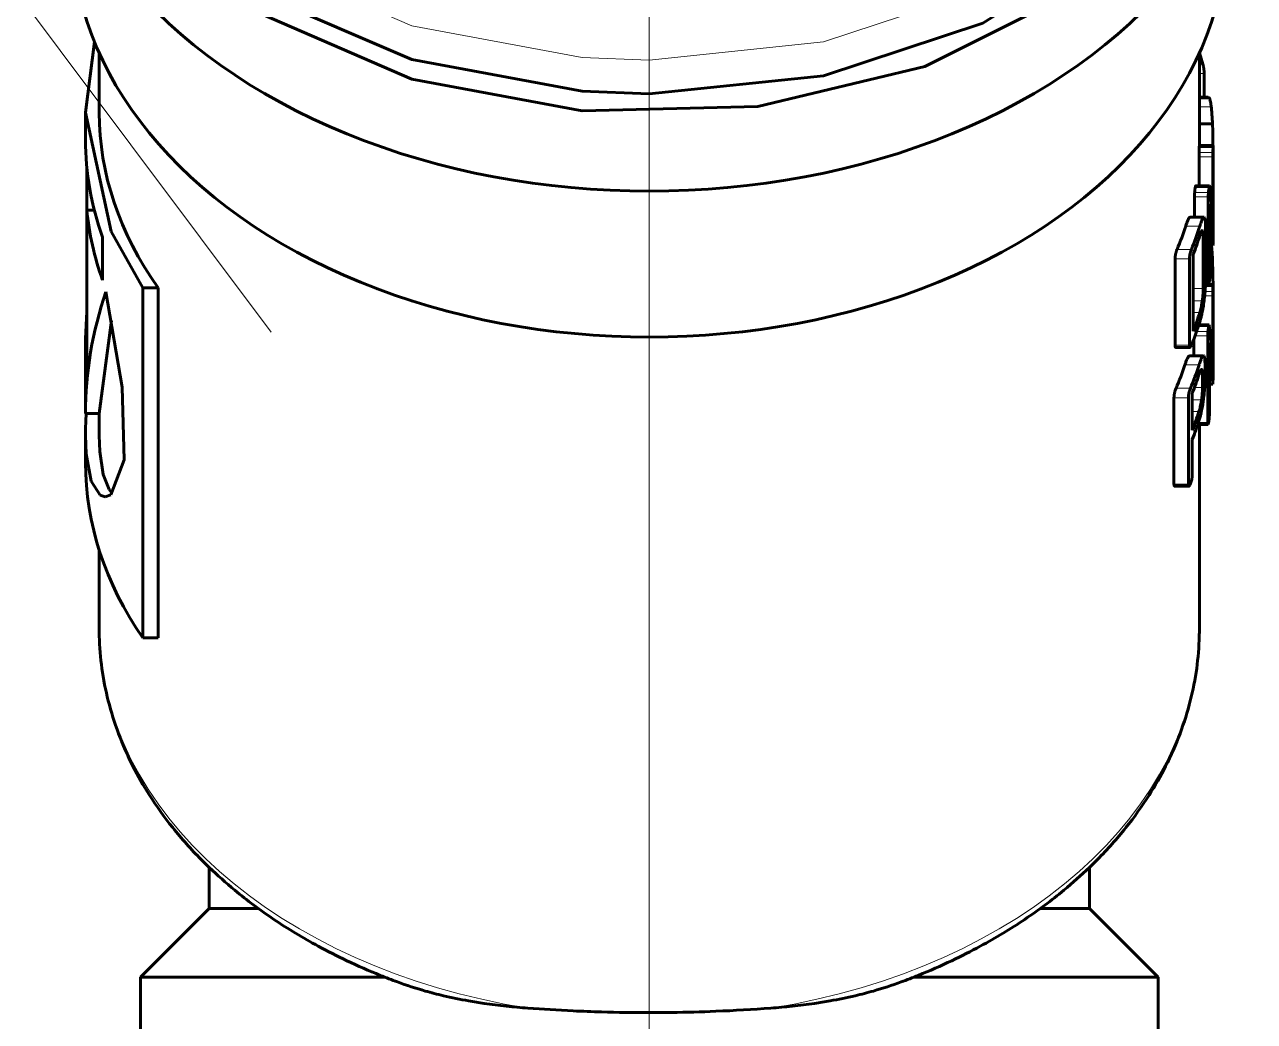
# Model space of a CAD drawing. Header units: millimetres. Extents: x -718 to 68664, y -49984 to -979.
# Drawn here: x 14342.5 to 14789.6, y -24025.4 to -23663 of the extents above; entities that cross this region are included whole.
import ezdxf

# ---------------------------------------------------------------- set-up
doc = ezdxf.new("R2010")
doc.units = ezdxf.units.MM
doc.linetypes.add('K5LT_BASIC', pattern=[0])
doc.linetypes.add('K5LT_THIN', pattern=[0])
doc.layers.add('Text', color=7, linetype='Continuous', lineweight=15)
doc.layers.add('ХВС (В1)_20', color=5, linetype='Continuous', lineweight=25)
doc.layers.add('Системный слой (1)', color=7, linetype='Continuous', true_color=0xc26c6c6c)

# ---------------------------------------------------------------- blocks, each defined once
blk = doc.blocks.new('U657')
at = {"layer": 'Системный слой (1)', "color": 150, "linetype": 'K5LT_BASIC', "lineweight": 60, "true_color": 0x0080ff}
for p, q in [((780.031, 160.318), (775.555, 159.388)), ((775.555, 159.388), (771.457, 156.675)), ((771.457, 156.675), (768.084, 152.409)), ((768.084, 152.409), (765.722, 146.95)), ((765.722, 146.95), (764.571, 140.762)), ((764.571, 140.762), (764.475, 138.318)), ((764.475, 138.318), (765.133, 131.987)), ((765.133, 131.987), (767.052, 126.192)), ((767.052, 126.192), (770.068, 121.423)), ((770.068, 121.423), (773.928, 118.083)), ((773.928, 118.083), (778.304, 116.455)), ((778.304, 116.455), (780.031, 116.318))]:
    blk.add_line(p, q, dxfattribs=at)
blk = doc.blocks.new('U662')
at = {"layer": 'Системный слой (1)', "color": 7, "linetype": 'K5LT_THIN', "lineweight": 18}
for p, q in [((781.263, 160.318), (776.786, 159.388)), ((776.786, 159.388), (772.688, 156.675)), ((772.688, 156.675), (769.316, 152.409)), ((769.316, 152.409), (766.954, 146.95)), ((766.954, 146.95), (765.803, 140.762)), ((765.803, 140.762), (765.706, 138.318)), ((765.706, 138.318), (766.364, 131.987)), ((766.364, 131.987), (768.283, 126.192)), ((768.283, 126.192), (771.299, 121.423)), ((771.299, 121.423), (775.159, 118.083)), ((775.159, 118.083), (779.535, 116.455)), ((779.535, 116.455), (781.263, 116.318))]:
    blk.add_line(p, q, dxfattribs=at)
blk = doc.blocks.new('U720')
at = {"layer": 'Системный слой (1)', "color": 150, "linetype": 'K5LT_BASIC', "lineweight": 60, "true_color": 0x0080ff}
for p, q in [((745.03, 158.318), (747.882, 158.318)), ((763.796, 158.318), (765.958, 158.318))]:
    blk.add_line(p, q, dxfattribs=at)
blk = doc.blocks.new('U721')
at = {"layer": 'Системный слой (1)', "color": 150, "linetype": 'K5LT_BASIC', "lineweight": 60, "true_color": 0x0080ff}
for p, q in [((745.03, 118.318), (752.456, 118.318)), ((762.596, 118.318), (765.958, 118.318))]:
    blk.add_line(p, q, dxfattribs=at)
blk = doc.blocks.new('U725')
at = {"layer": 'Системный слой (1)', "color": 150, "linetype": 'K5LT_BASIC', "lineweight": 60, "true_color": 0x0080ff}
for p, q in [((734.858, 154.318), (734.858, 152.532)), ((734.858, 124.104), (734.858, 122.318))]:
    blk.add_line(p, q, dxfattribs=at)
blk = doc.blocks.new('U726')
at = {"layer": 'Системный слой (1)', "color": 150, "linetype": 'K5LT_BASIC', "lineweight": 60, "true_color": 0x0080ff}
for p, q in [((779.324, 160.318), (774.848, 159.388)), ((779.678, 160.313), (779.324, 160.318)), ((774.848, 159.388), (770.75, 156.675)), ((770.75, 156.675), (767.377, 152.409)), ((767.377, 152.409), (765.015, 146.95)), ((765.015, 146.95), (763.864, 140.762)), ((763.864, 140.762), (764.021, 134.367)), ((764.021, 134.367), (765.472, 128.306)), ((765.472, 128.306), (768.096, 123.092)), ((768.096, 123.092), (771.669, 119.167)), ((771.669, 119.167), (775.89, 116.861)), ((775.89, 116.861), (779.324, 116.318)), ((779.324, 116.318), (779.678, 116.324))]:
    blk.add_line(p, q, dxfattribs=at)
blk = doc.blocks.new('U727')
at = {"layer": 'Системный слой (1)', "color": 150, "linetype": 'K5LT_BASIC', "lineweight": 60, "true_color": 0x0080ff}
for p, q in [((762.85, 117.829), (762.596, 117.826)), ((763.118, 117.835), (762.85, 117.829)), ((763.39, 117.844), (763.118, 117.835))]:
    blk.add_line(p, q, dxfattribs=at)
blk = doc.blocks.new('U728')
at = {"layer": 'Системный слой (1)', "color": 150, "linetype": 'K5LT_BASIC', "lineweight": 60, "true_color": 0x0080ff}
for p, q in [((759.675, 118.092), (759.85, 118.097)), ((759.85, 118.097), (759.958, 118.116)), ((759.958, 118.116), (759.992, 118.147)), ((759.992, 118.147), (759.992, 118.148))]:
    blk.add_line(p, q, dxfattribs=at)
blk = doc.blocks.new('U729')
at = {"layer": 'Системный слой (1)', "color": 150, "linetype": 'K5LT_BASIC', "lineweight": 60, "true_color": 0x0080ff}
for p, q in [((756.016, 117.955), (756.047, 117.958)), ((756.047, 117.958), (756.073, 117.961)), ((756.073, 117.961), (756.085, 117.965)), ((756.083, 117.967), (756.08, 117.968)), ((756.084, 117.966), (756.083, 117.967)), ((756.085, 117.965), (756.084, 117.966))]:
    blk.add_line(p, q, dxfattribs=at)
blk = doc.blocks.new('U730')
at = {"layer": 'Системный слой (1)', "color": 150, "linetype": 'K5LT_BASIC', "lineweight": 60, "true_color": 0x0080ff}
for p, q in [((757.473, 117.821), (757.51, 117.821)), ((757.51, 117.821), (757.535, 117.821)), ((757.535, 117.821), (757.544, 117.821)), ((757.544, 117.821), (757.542, 117.822))]:
    blk.add_line(p, q, dxfattribs=at)
blk = doc.blocks.new('U731')
at = {"layer": 'Системный слой (1)', "color": 150, "linetype": 'K5LT_BASIC', "lineweight": 60, "true_color": 0x0080ff}
for p, q in [((759.333, 118.178), (759.431, 118.181)), ((759.431, 118.181), (759.491, 118.193)), ((759.491, 118.193), (759.509, 118.213)), ((759.509, 118.213), (759.509, 118.213))]:
    blk.add_line(p, q, dxfattribs=at)
blk = doc.blocks.new('U732')
at = {"layer": 'Системный слой (1)', "color": 150, "linetype": 'K5LT_BASIC', "lineweight": 60, "true_color": 0x0080ff}
for p, q in [((750.224, 118.71), (750.215, 118.699)), ((750.251, 118.717), (750.224, 118.71)), ((750.292, 118.719), (750.251, 118.717))]:
    blk.add_line(p, q, dxfattribs=at)
blk.add_arc((750.228, 118.699), 0.0139, 181.4274, 206.1923, dxfattribs=at)
blk = doc.blocks.new('U733')
at = {"layer": 'Системный слой (1)', "color": 150, "linetype": 'K5LT_BASIC', "lineweight": 60, "true_color": 0x0080ff}
for p, q in [((755.267, 118.672), (755.255, 118.661)), ((755.255, 118.661), (755.267, 118.645)), ((755.298, 118.677), (755.267, 118.672)), ((755.267, 118.645), (755.299, 118.626)), ((755.341, 118.679), (755.298, 118.677)), ((755.299, 118.626), (755.341, 118.608))]:
    blk.add_line(p, q, dxfattribs=at)
blk = doc.blocks.new('U734')
at = {"layer": 'Системный слой (1)', "color": 150, "linetype": 'K5LT_BASIC', "lineweight": 60, "true_color": 0x0080ff}
for p, q in [((757.518, 117.993), (757.509, 117.989)), ((757.509, 117.989), (757.509, 117.988)), ((757.509, 117.988), (757.509, 117.987)), ((757.509, 117.987), (757.51, 117.986)), ((757.545, 117.996), (757.518, 117.993)), ((757.586, 117.997), (757.545, 117.996))]:
    blk.add_line(p, q, dxfattribs=at)
blk = doc.blocks.new('U735')
at = {"layer": 'Системный слой (1)', "color": 150, "linetype": 'K5LT_BASIC', "lineweight": 60, "true_color": 0x0080ff}
for p, q in [((754.871, 118.127), (754.914, 118.137)), ((754.914, 118.137), (754.94, 118.151)), ((754.94, 118.151), (754.949, 118.167)), ((754.949, 118.167), (754.948, 118.171))]:
    blk.add_line(p, q, dxfattribs=at)
blk = doc.blocks.new('U736')
at = {"layer": 'Системный слой (1)', "color": 150, "linetype": 'K5LT_BASIC', "lineweight": 60, "true_color": 0x0080ff}
for p, q in [((757.798, 117.825), (757.544, 117.823)), ((758.066, 117.83), (757.798, 117.825)), ((758.337, 117.838), (758.066, 117.83))]:
    blk.add_line(p, q, dxfattribs=at)
blk = doc.blocks.new('U737')
at = {"layer": 'Системный слой (1)', "color": 150, "linetype": 'K5LT_BASIC', "lineweight": 60, "true_color": 0x0080ff}
for p, q in [((762.525, 117.819), (762.562, 117.819)), ((762.562, 117.819), (762.587, 117.819)), ((762.587, 117.819), (762.596, 117.82)), ((762.596, 117.82), (762.595, 117.82))]:
    blk.add_line(p, q, dxfattribs=at)
blk = doc.blocks.new('U738')
at = {"layer": 'Системный слой (1)', "color": 150, "linetype": 'K5LT_BASIC', "lineweight": 60, "true_color": 0x0080ff}
for p, q in [((764.351, 117.996), (764.339, 117.989)), ((764.358, 118.003), (764.351, 117.996)), ((764.361, 118.01), (764.358, 118.003))]:
    blk.add_line(p, q, dxfattribs=at)
blk = doc.blocks.new('U739')
at = {"layer": 'Системный слой (1)', "color": 150, "linetype": 'K5LT_BASIC', "lineweight": 60, "true_color": 0x0080ff}
for p, q in [((752.466, 118.011), (752.456, 118.006)), ((752.456, 118.006), (752.457, 118.005)), ((752.457, 118.005), (752.457, 118.004)), ((752.457, 118.004), (752.458, 118.003)), ((752.493, 118.014), (752.466, 118.011)), ((752.534, 118.015), (752.493, 118.014))]:
    blk.add_line(p, q, dxfattribs=at)
blk = doc.blocks.new('U740')
at = {"layer": 'Системный слой (1)', "color": 150, "linetype": 'K5LT_BASIC', "lineweight": 60, "true_color": 0x0080ff}
for p, q in [((761.068, 117.94), (761.1, 117.943)), ((761.1, 117.943), (761.125, 117.945)), ((761.125, 117.945), (761.137, 117.95)), ((761.135, 117.951), (761.132, 117.953)), ((761.137, 117.95), (761.135, 117.951)), ((761.137, 117.95), (761.137, 117.95))]:
    blk.add_line(p, q, dxfattribs=at)
blk = doc.blocks.new('U741')
at = {"layer": 'Системный слой (1)', "color": 150, "linetype": 'K5LT_BASIC', "lineweight": 60, "true_color": 0x0080ff}
for p, q in [((751.064, 158.818), (752.055, 158.818)), ((752.851, 158.818), (755.568, 158.818)), ((762.806, 158.818), (763.796, 158.818))]:
    blk.add_line(p, q, dxfattribs=at)
blk = doc.blocks.new('U742')
at = {"layer": 'Системный слой (1)', "color": 150, "linetype": 'K5LT_BASIC', "lineweight": 60, "true_color": 0x0080ff}
for p, q in [((751.472, 158.299), (750.643, 158.177)), ((752.055, 158.318), (751.472, 158.299)), ((750.095, 157.959), (749.949, 157.843)), ((750.643, 158.177), (750.095, 157.959))]:
    blk.add_line(p, q, dxfattribs=at)
blk = doc.blocks.new('U743')
at = {"layer": 'Системный слой (1)', "color": 150, "linetype": 'K5LT_BASIC', "lineweight": 60, "true_color": 0x0080ff}
for p, q in [((755.568, 158.818), (754.576, 158.77)), ((756.56, 158.77), (755.568, 158.818))]:
    blk.add_line(p, q, dxfattribs=at)
blk = doc.blocks.new('U744')
at = {"layer": 'Системный слой (1)', "color": 150, "linetype": 'K5LT_BASIC', "lineweight": 60, "true_color": 0x0080ff}
for p, q in [((763.796, 158.818), (759.479, 157.888)), ((766.365, 158.494), (763.796, 158.818)), ((759.479, 157.888), (757.43, 156.736))]:
    blk.add_line(p, q, dxfattribs=at)
blk = doc.blocks.new('U745')
at = {"layer": 'Системный слой (1)', "color": 150, "linetype": 'K5LT_BASIC', "lineweight": 60, "true_color": 0x0080ff}
for p, q in [((751.396, 158.794), (750.402, 158.609)), ((752.055, 158.818), (751.396, 158.794)), ((752.31, 158.815), (752.055, 158.818)), ((752.575, 158.806), (752.31, 158.815)), ((752.851, 158.791), (752.575, 158.806)), ((749.892, 158.288), (749.828, 158.101)), ((750.402, 158.609), (749.892, 158.288)), ((749.828, 158.101), (749.903, 157.897)), ((749.903, 157.897), (751.175, 157.406)), ((753.814, 157.48), (757.284, 158.073)), ((751.175, 157.406), (753.814, 157.48))]:
    blk.add_line(p, q, dxfattribs=at)

msp = doc.modelspace()

# ---------------------------------------------------------------- linework, layer by layer
at = {"layer": 'Text'}
msp.add_line((14569.59, -22177.69), (14569.59, -25764.92), dxfattribs=at)
msp.add_lwpolyline([(14432.08, -23774.83), (13945.96, -23126.01)], dxfattribs=at)
at = {"layer": 'ХВС (В1)_20', "lineweight": 60}
for p, q in [((14770.86, -23677.36), (14769.65, -23673.25)), ((14771.31, -23689.35), (14771.31, -23680.77)), ((14769.59, -23689.35), (14772.67, -23689.35)), ((14769.59, -23689.57), (14772.98, -23689.57)), ((14769.59, -23699.06), (14774.33, -23699.06)), ((14769.48, -23721.59), (14769.48, -23711.13)), ((14769.57, -23707), (14769.57, -23707.01)), ((14769.57, -23707), (14774.57, -23707)), ((14774.48, -23736.57), (14774.48, -23711.13)), ((14774.58, -23739.14), (14774.58, -23707.71)), ((14365.07, -23730.42), (14365.07, -23714.82)), ((14768.24, -23721.59), (14773.27, -23721.59)), ((14767.75, -23733.04), (14767.75, -23725.67)), ((14772.8, -23757.1), (14772.8, -23725.67)), ((14773.38, -23753.67), (14773.38, -23728.23)), ((14365.07, -23787.2), (14365.07, -23730.42)), ((14367.79, -23730.42), (14365.07, -23730.42)), ((14766.22, -23733.04), (14766.2, -23733.04)), ((14766.22, -23733.04), (14771.3, -23733.04)), ((14770.64, -23737.87), (14770.64, -23737.87)), ((14771.85, -23755.54), (14771.85, -23736.2)), ((14370.78, -23755.86), (14370.78, -23740.27)), ((14770.99, -23758.97), (14770.99, -23739.63)), ((14767.37, -23774.43), (14767.37, -23746.41)), ((14773.38, -23743.16), (14774.49, -23743.16)), ((14773.38, -23743.25), (14774.52, -23743.25)), ((14773.98, -23743.25), (14774, -23743.45)), ((14760.76, -23779.55), (14760.76, -23748.12)), ((14765.98, -23779.55), (14765.98, -23748.12)), ((14773.38, -23749.58), (14774.39, -23749.58)), ((14385.41, -23885.97), (14385.41, -23758.66)), ((14390.99, -23758.66), (14385.41, -23758.66)), ((14390.99, -23885.97), (14390.99, -23758.66)), ((14771.79, -23757.87), (14772.88, -23757.87)), ((14773.01, -23757.52), (14774.55, -23757.52)), ((14774.56, -23789.66), (14774.56, -23758.23)), ((14774.44, -23787.09), (14774.44, -23761.65)), ((14369.59, -23804.44), (14374.02, -23770.53)), ((14769.4, -23772.11), (14773.12, -23772.11)), ((14769.43, -23772.11), (14769.43, -23772)), ((14767.57, -23783.47), (14767.57, -23777.31)), ((14772.62, -23807.62), (14772.62, -23776.19)), ((14760.94, -23780.41), (14766.16, -23780.41)), ((14773.23, -23804.2), (14773.23, -23778.76)), ((14766.01, -23783.47), (14765.97, -23783.47)), ((14765.97, -23783.47), (14771.06, -23783.47)), ((14766.01, -23783.47), (14771.1, -23783.47)), ((14771.63, -23791.57), (14771.63, -23785.94)), ((14770.37, -23788.39), (14770.37, -23788.39)), ((14770.74, -23795), (14770.74, -23790.13)), ((14773.23, -23793.68), (14774.45, -23793.68)), ((14773.23, -23793.78), (14774.48, -23793.78)), ((14760.35, -23830.04), (14760.35, -23798.65)), ((14765.58, -23830.04), (14765.58, -23798.65)), ((14767, -23810.42), (14767, -23796.93)), ((14369.59, -23804.44), (14364.59, -23804.44)), ((14369.59, -23812.41), (14369.59, -23804.44)), ((14768.99, -23808.39), (14772.71, -23808.39)), ((14767, -23826.62), (14767, -23813.83)), ((14760.55, -23830.81), (14765.78, -23830.81)), ((14390.99, -23885.97), (14385.41, -23885.97)), ((14409.59, -23984.38), (14409.59, -23969.46)), ((14729.59, -23984.38), (14729.59, -23969.46)), ((14409.59, -23984.38), (14384.59, -24009.38)), ((14729.59, -23984.38), (14754.59, -24009.38)), ((14384.59, -24009.38), (14384.59, -24049.38)), ((14384.59, -24009.38), (14473.58, -24009.38)), ((14665.59, -24009.38), (14754.59, -24009.38)), ((14754.59, -24009.38), (14754.59, -24049.38))]:
    msp.add_line(p, q, dxfattribs=at)
at = {"layer": 'ХВС (В1)_20', "lineweight": 18}
for p, q in [((14769.59, -23677.36), (14770.86, -23677.36)), ((14769.59, -23680.77), (14771.31, -23680.77)), ((14769.59, -23692.92), (14773.89, -23692.92)), ((14769.48, -23711.13), (14774.48, -23711.13)), ((14769.5, -23709.5), (14774.5, -23709.5)), ((14769.54, -23707.72), (14774.55, -23707.72)), ((14769.57, -23707.01), (14774.57, -23707.01)), ((14767.85, -23724.04), (14772.89, -23724.04)), ((14768.07, -23722.26), (14773.1, -23722.26)), ((14768.21, -23721.63), (14773.24, -23721.63)), ((14767.75, -23725.67), (14772.8, -23725.67)), ((14766.2, -23733.04), (14771.29, -23733.04)), ((14764.6, -23736.25), (14769.73, -23736.25)), ((14769.73, -23739.63), (14770.99, -23739.63)), ((14761.49, -23744.71), (14766.69, -23744.71)), ((14773.38, -23743.45), (14774, -23743.45)), ((14760.76, -23748.12), (14765.98, -23748.12)), ((14767.37, -23758.97), (14770.99, -23758.97)), ((14771.64, -23760.02), (14774.46, -23760.02)), ((14771.77, -23758.25), (14774.52, -23758.25)), ((14771.82, -23757.1), (14772.8, -23757.1)), ((14773.01, -23757.53), (14774.55, -23757.53)), ((14767.37, -23763.39), (14770.63, -23763.39)), ((14771.49, -23761.65), (14774.44, -23761.65)), ((14767.37, -23767.68), (14769.73, -23767.68)), ((14769.18, -23772.78), (14772.94, -23772.78)), ((14769.38, -23772.16), (14773.09, -23772.16)), ((14767.99, -23776.19), (14772.62, -23776.19)), ((14768.57, -23774.56), (14772.71, -23774.56)), ((14760.76, -23779.55), (14765.98, -23779.55)), ((14764.3, -23786.75), (14769.44, -23786.75)), ((14769.44, -23790.13), (14770.74, -23790.13)), ((14770.37, -23788.39), (14770.37, -23788.39)), ((14761.09, -23795.23), (14766.31, -23795.23)), ((14767.75, -23795), (14770.74, -23795)), ((14760.35, -23798.65), (14765.58, -23798.65)), ((14767, -23799.37), (14770.37, -23799.37)), ((14767, -23803.67), (14769.43, -23803.67)), ((14769.25, -23807.62), (14772.62, -23807.62)), ((14760.35, -23830.04), (14765.58, -23830.04))]:
    msp.add_line(p, q, dxfattribs=at)
at = {"layer": 'ХВС (В1)_20', "lineweight": 60}
for centre, major_axis, ratio, start_param, end_param in [((14569.59, -23568), (-220, 0), 0.707107, 0, 3.141593), ((14569.59, -23628.1), (-210, 0), 0.707107, 0, 3.141593), ((14569.59, -23695), (-200, 0), 0.707107, 0, 0.466903), ((14569.59, -23704.9), (-205, 0), 0.707107, 0, 0.246457), ((14569.59, -23742.38), (-205, 0), 0.900046, 3.17309, 3.250764), ((14569.59, -23748.94), (-205, 0), 0.933996, 3.171815, 3.249961), ((14569.59, -23720.5), (-205, 0), 0.707107, 0.068483, 0.246457), ((14569.59, -23704.87), (200, 0), 0.707107, -0.285564, -0.223719), ((14569.59, -23704.87), (205, 0), 0.707107, -0.278411, -0.218173), ((14569.59, -23708.28), (205, 0), 0.707107, -0.266166, -0.218165), ((14569.59, -23740.41), (205, 0), 0.537547, -0.025757, -0.020273), ((14569.59, -23743.81), (-205, 0), 0.105763, 3.16735, 3.171815), ((14569.59, -23804.44), (-205, 0), 0.809289, 6.012699, 6.283185), ((14569.59, -23736.31), (205, 0), 0.707107, -0.266166, -0.218165), ((14569.59, -23739.71), (205, 0), 0.707107, -0.278411, -0.218173), ((14569.59, -23794.09), (-205, 0), 0.900046, 3.179547, 3.257259), ((14569.59, -23800.7), (-205, 0), 0.933996, 3.178271, 3.256455), ((14569.59, -23754.46), (200, 0), 0.707107, -0.292439, -0.230306), ((14569.59, -23754.46), (205, 0), 0.707107, -0.285104, -0.224591), ((14569.59, -23847.56), (0, 366.35), 0.559575, -1.399857, -1.397121), ((14569.59, -23917.89), (0, 779.79), 0.262891, -1.400774, -1.399857), ((14569.59, -23757.87), (205, 0), 0.707107, -0.272861, -0.224779), ((14569.59, -23794.47), (-205, 0), 0.105763, 3.173806, 3.178271), ((14569.59, -23790.23), (205, 0), 0.537547, -0.032213, -0.026728), ((14569.59, -23771.36), (205, 0), 0.707107, -0.272861, -0.224779), ((14569.59, -23774.76), (205, 0), 0.707107, -0.272861, -0.224802), ((14569.59, -23822.31), (-205, 0), 0.707107, 0, 0.454646)]:
    msp.add_ellipse(centre, major_axis=major_axis, ratio=ratio, start_param=start_param, end_param=end_param, dxfattribs=at)
at = {"layer": 'ХВС (В1)_20', "lineweight": 18}
for major_axis, start_param, end_param in [((-200, 0), 0, 1.348049), ((200, 0), 4.935137, 6.283185)]:
    msp.add_ellipse((14569.59, -23882.66), major_axis=major_axis, ratio=0.707107, start_param=start_param, end_param=end_param, dxfattribs=at)
at = {"layer": 'ХВС (В1)_20', "lineweight": 60}
for points, knots in [([(14770.86, -23677.36), (14770.91, -23677.55), (14771, -23677.89), (14771.09, -23678.37), (14771.16, -23678.74), (14771.2, -23679.08), (14771.24, -23679.4), (14771.27, -23679.68), (14771.29, -23679.94), (14771.31, -23680.32), (14771.31, -23680.59), (14771.31, -23680.77)], [0, 0, 0, 0, 2.543696, 4.054479, 5.009695, 6.092528, 7.153958, 7.937966, 8.814073, 9.704177, 12, 12, 12, 12]), ([(14772.98, -23689.57), (14773.01, -23689.57), (14773.13, -23689.61), (14773.31, -23689.89), (14773.49, -23690.49), (14773.64, -23691.14), (14773.77, -23691.96), (14773.86, -23692.63), (14773.89, -23692.92)], [0, 0, 0, 0, 1.064452, 3.750026, 4.989202, 6.252938, 7.887654, 9, 9, 9, 9]), ([(14773.89, -23692.92), (14773.92, -23693.13), (14773.96, -23693.53), (14774.03, -23694.27), (14774.1, -23695.06), (14774.2, -23696.36), (14774.27, -23697.67), (14774.32, -23698.75), (14774.33, -23699.06)], [0, 0, 0, 0, 1.102826, 2.116591, 3.676838, 4.773256, 7.796527, 9, 9, 9, 9]), ([(14769.5, -23709.5), (14769.5, -23709.64), (14769.5, -23709.85), (14769.49, -23710.15), (14769.48, -23710.59), (14769.48, -23710.92), (14769.48, -23711.13)], [0, 0, 0, 0, 1.645394, 2.474411, 3.595864, 7, 7, 7, 7]), ([(14769.54, -23707.72), (14769.54, -23707.81), (14769.54, -23707.98), (14769.53, -23708.27), (14769.52, -23708.56), (14769.51, -23708.98), (14769.51, -23709.29), (14769.5, -23709.5)], [0, 0, 0, 0, 1.568169, 2.751651, 4.144738, 5.451486, 8, 8, 8, 8]), ([(14769.57, -23707.01), (14769.57, -23707.03), (14769.57, -23707.09), (14769.56, -23707.22), (14769.55, -23707.39), (14769.55, -23707.57), (14769.54, -23707.72)], [0, 0, 0, 0, 2.391246, 3.48986, 4.458949, 7, 7, 7, 7]), ([(14774.5, -23709.5), (14774.5, -23709.64), (14774.5, -23709.85), (14774.49, -23710.15), (14774.49, -23710.59), (14774.48, -23710.92), (14774.48, -23711.13)], [0, 0, 0, 0, 1.64535, 2.474343, 3.595792, 7, 7, 7, 7]), ([(14774.55, -23707.72), (14774.54, -23707.8), (14774.54, -23708.01), (14774.53, -23708.33), (14774.52, -23708.67), (14774.51, -23709.05), (14774.51, -23709.33), (14774.5, -23709.5)], [0, 0, 0, 0, 1.425278, 3.307039, 4.630418, 5.84582, 8, 8, 8, 8]), ([(14774.57, -23707.01), (14774.57, -23707.03), (14774.57, -23707.08), (14774.56, -23707.21), (14774.56, -23707.38), (14774.55, -23707.56), (14774.55, -23707.72)], [0, 0, 0, 0, 2.348558, 3.404516, 4.330799, 7, 7, 7, 7]), ([(14767.85, -23724.04), (14767.83, -23724.18), (14767.81, -23724.46), (14767.78, -23724.89), (14767.76, -23725.31), (14767.75, -23725.55), (14767.75, -23725.67)], [0, 0, 0, 0, 1.665066, 3.365567, 5.145554, 7, 7, 7, 7]), ([(14768.07, -23722.26), (14768.05, -23722.35), (14768.02, -23722.57), (14767.96, -23722.98), (14767.9, -23723.48), (14767.86, -23723.86), (14767.85, -23724.04)], [0, 0, 0, 0, 1.420944, 3.024451, 5.065312, 7, 7, 7, 7]), ([(14768.21, -23721.63), (14768.18, -23721.73), (14768.13, -23721.91), (14768.08, -23722.17), (14768.07, -23722.26)], [0, 0, 0, 0, 3.469355, 5, 5, 5, 5]), ([(14772.89, -23724.04), (14772.88, -23724.18), (14772.85, -23724.46), (14772.82, -23724.89), (14772.8, -23725.31), (14772.8, -23725.55), (14772.8, -23725.67)], [0, 0, 0, 0, 1.664852, 3.365117, 5.145171, 7, 7, 7, 7]), ([(14773.1, -23722.26), (14773.09, -23722.34), (14773.06, -23722.55), (14773.01, -23722.87), (14772.97, -23723.19), (14772.93, -23723.57), (14772.91, -23723.85), (14772.89, -23724.04)], [0, 0, 0, 0, 1.510523, 3.286535, 4.542808, 5.730612, 8, 8, 8, 8]), ([(14773.24, -23721.63), (14773.22, -23721.71), (14773.18, -23721.88), (14773.13, -23722.12), (14773.1, -23722.26)], [0, 0, 0, 0, 2.71056, 5, 5, 5, 5]), ([(14766.2, -23733.04), (14766.13, -23733.04), (14766.01, -23733.1), (14765.84, -23733.29), (14765.7, -23733.49), (14765.54, -23733.78), (14765.35, -23734.18), (14765.1, -23734.79), (14764.85, -23735.49), (14764.67, -23736.04), (14764.6, -23736.25)], [0, 0, 0, 0, 2.082279, 3.092152, 4.117345, 5.176457, 6.57186, 7.883338, 9.84757, 11, 11, 11, 11]), ([(14771.29, -23733.04), (14771.23, -23733.04), (14771.1, -23733.1), (14770.91, -23733.31), (14770.74, -23733.59), (14770.59, -23733.89), (14770.33, -23734.47), (14770.04, -23735.27), (14769.79, -23736.05), (14769.73, -23736.25)], [0, 0, 0, 0, 1.64083, 3.064282, 4.256613, 5.124851, 6.001187, 9.01839, 10, 10, 10, 10]), ([(14770.64, -23737.87), (14770.6, -23737.87), (14770.53, -23737.89), (14770.42, -23738.01), (14770.32, -23738.15), (14770.22, -23738.32), (14770.1, -23738.59), (14769.93, -23739.01), (14769.8, -23739.43), (14769.73, -23739.65)], [0, 0, 0, 0, 1.620683, 3.025047, 4.189607, 5.026075, 6.060009, 8.045465, 10, 10, 10, 10]), ([(14774.54, -23742.65), (14774.55, -23742.55), (14774.55, -23742.35), (14774.56, -23741.78), (14774.57, -23741.27), (14774.57, -23740.86)], [0, 0, 0, 0, 1.282526, 2.352049, 6, 6, 6, 6]), ([(14774.57, -23740.86), (14774.57, -23740.69), (14774.57, -23740.43), (14774.58, -23740.08), (14774.58, -23739.83), (14774.58, -23739.6), (14774.58, -23739.36), (14774.58, -23739.22), (14774.58, -23739.14)], [0, 0, 0, 0, 2.566828, 3.771722, 5.150837, 6.366147, 7.417395, 9, 9, 9, 9]), ([(14761.49, -23744.71), (14761.43, -23744.85), (14761.31, -23745.15), (14761.16, -23745.59), (14761.04, -23746), (14760.96, -23746.32), (14760.9, -23746.6), (14760.86, -23746.85), (14760.83, -23747.08), (14760.8, -23747.34), (14760.77, -23747.6), (14760.76, -23747.86), (14760.76, -23748.03), (14760.76, -23748.12)], [0, 0, 0, 0, 2.163288, 4.33835, 5.589383, 6.856485, 7.836821, 8.664021, 9.467708, 10.455216, 11.614508, 12.647784, 14, 14, 14, 14]), ([(14766.69, -23744.71), (14766.61, -23744.91), (14766.49, -23745.22), (14766.36, -23745.63), (14766.29, -23745.88), (14766.23, -23746.12), (14766.15, -23746.46), (14766.08, -23746.86), (14766.01, -23747.4), (14765.98, -23747.81), (14765.98, -23748.07), (14765.98, -23748.12)], [0, 0, 0, 0, 2.659363, 3.768749, 4.33254, 5.108797, 6.140093, 7.442054, 8.808615, 11.339661, 12, 12, 12, 12]), ([(14774, -23743.45), (14774.02, -23743.65), (14774.06, -23744.06), (14774.13, -23744.8), (14774.19, -23745.59), (14774.27, -23746.88), (14774.34, -23748.19), (14774.38, -23749.27), (14774.39, -23749.58)], [0, 0, 0, 0, 1.103215, 2.117334, 3.678106, 4.774684, 7.797109, 9, 9, 9, 9]), ([(14771.3, -23763.29), (14771.4, -23762.51), (14771.52, -23761.44), (14771.64, -23760.13), (14771.71, -23759.23), (14771.77, -23758.31), (14771.81, -23757.42), (14771.84, -23756.49), (14771.85, -23755.89), (14771.85, -23755.54)], [0, 0, 0, 0, 2.746743, 3.712532, 4.724647, 6.024639, 7.220936, 8.314093, 10, 10, 10, 10]), ([(14773.1, -23757.1), (14773.13, -23756.96), (14773.16, -23756.73), (14773.24, -23756.17), (14773.28, -23755.73), (14773.31, -23755.4)], [0, 0, 0, 0, 1.844905, 2.830596, 6, 6, 6, 6]), ([(14773.31, -23755.4), (14773.32, -23755.26), (14773.34, -23755.05), (14773.35, -23754.75), (14773.36, -23754.51), (14773.37, -23754.25), (14773.38, -23753.96), (14773.38, -23753.78), (14773.38, -23753.67)], [0, 0, 0, 0, 1.946392, 2.923351, 4.168485, 5.564325, 6.980058, 9, 9, 9, 9]), ([(14770.63, -23763.39), (14770.69, -23762.98), (14770.78, -23762.29), (14770.88, -23761.32), (14770.94, -23760.59), (14770.97, -23759.95), (14770.99, -23759.44), (14770.99, -23759.12), (14770.99, -23758.97)], [0, 0, 0, 0, 2.254477, 3.777838, 5.478674, 6.6135, 7.878521, 9, 9, 9, 9]), ([(14772.91, -23757.86), (14772.93, -23757.79), (14772.96, -23757.7), (14773, -23757.56), (14773.03, -23757.45), (14773.05, -23757.35), (14773.08, -23757.24), (14773.1, -23757.16), (14773.1, -23757.1)], [0, 0, 0, 0, 2.944921, 4.268306, 5.644742, 6.794748, 7.717855, 9, 9, 9, 9]), ([(14774.46, -23760.02), (14774.46, -23760.16), (14774.45, -23760.37), (14774.45, -23760.67), (14774.44, -23761.11), (14774.44, -23761.45), (14774.44, -23761.65)], [0, 0, 0, 0, 1.645434, 2.474482, 3.595846, 7, 7, 7, 7]), ([(14774.52, -23758.25), (14774.51, -23758.33), (14774.5, -23758.53), (14774.49, -23758.86), (14774.48, -23759.2), (14774.47, -23759.57), (14774.47, -23759.85), (14774.46, -23760.02)], [0, 0, 0, 0, 1.425297, 3.306976, 4.630196, 5.845429, 8, 8, 8, 8]), ([(14774.55, -23757.53), (14774.55, -23757.55), (14774.54, -23757.61), (14774.54, -23757.73), (14774.53, -23757.9), (14774.52, -23758.08), (14774.52, -23758.25)], [0, 0, 0, 0, 2.348432, 3.404334, 4.330581, 7, 7, 7, 7]), ([(14769.73, -23771.09), (14769.86, -23770.67), (14770.1, -23769.81), (14770.46, -23768.32), (14770.73, -23766.97), (14771.02, -23765.27), (14771.19, -23764.14), (14771.3, -23763.29)], [0, 0, 0, 0, 1.65335, 3.135278, 4.897556, 5.672289, 8, 8, 8, 8]), ([(14769.73, -23767.68), (14769.81, -23767.4), (14769.98, -23766.83), (14770.2, -23765.87), (14770.43, -23764.73), (14770.56, -23763.89), (14770.63, -23763.39)], [0, 0, 0, 0, 1.716939, 3.321398, 4.808749, 7, 7, 7, 7]), ([(14772.94, -23772.78), (14772.93, -23772.87), (14772.89, -23773.07), (14772.84, -23773.39), (14772.8, -23773.71), (14772.76, -23774.09), (14772.73, -23774.37), (14772.71, -23774.56)], [0, 0, 0, 0, 1.510772, 3.286533, 4.542021, 5.728926, 8, 8, 8, 8]), ([(14773.09, -23772.16), (14773.06, -23772.23), (14773.02, -23772.4), (14772.96, -23772.65), (14772.94, -23772.78)], [0, 0, 0, 0, 2.709428, 5, 5, 5, 5]), ([(14772.71, -23774.56), (14772.7, -23774.7), (14772.68, -23774.99), (14772.65, -23775.41), (14772.62, -23775.83), (14772.62, -23776.08), (14772.62, -23776.19)], [0, 0, 0, 0, 1.665219, 3.365895, 5.145836, 7, 7, 7, 7]), ([(14760.76, -23779.55), (14760.76, -23779.71), (14760.76, -23779.94), (14760.8, -23780.17), (14760.83, -23780.29), (14760.87, -23780.38), (14760.91, -23780.41), (14760.94, -23780.41)], [0, 0, 0, 0, 2.816795, 4.202927, 5.38089, 6.26643, 8, 8, 8, 8]), ([(14765.97, -23783.47), (14765.9, -23783.48), (14765.75, -23783.56), (14765.5, -23783.85), (14765.23, -23784.33), (14764.9, -23785.06), (14764.58, -23785.92), (14764.36, -23786.56), (14764.3, -23786.75)], [0, 0, 0, 0, 1.580778, 3.136463, 4.478865, 6.061056, 8.194579, 9, 9, 9, 9]), ([(14771.06, -23783.47), (14770.98, -23783.48), (14770.85, -23783.56), (14770.62, -23783.84), (14770.41, -23784.21), (14770.1, -23784.86), (14769.78, -23785.71), (14769.52, -23786.47), (14769.44, -23786.75)], [0, 0, 0, 0, 1.743774, 2.907759, 4.246476, 5.450608, 7.786219, 9, 9, 9, 9]), ([(14770.37, -23788.39), (14770.33, -23788.39), (14770.26, -23788.42), (14770.14, -23788.53), (14770.04, -23788.68), (14769.94, -23788.85), (14769.82, -23789.11), (14769.64, -23789.54), (14769.5, -23789.95), (14769.43, -23790.18)], [0, 0, 0, 0, 1.617462, 3.018904, 4.180863, 5.015488, 6.047455, 8.033879, 10, 10, 10, 10]), ([(14770.74, -23790.13), (14770.74, -23789.95), (14770.73, -23789.56), (14770.7, -23789.14), (14770.66, -23788.85), (14770.61, -23788.65), (14770.52, -23788.45), (14770.43, -23788.39), (14770.37, -23788.39)], [0, 0, 0, 0, 1.453022, 3.292223, 4.309773, 5.204408, 6.641948, 9, 9, 9, 9]), ([(14771.05, -23799.29), (14771.16, -23798.52), (14771.28, -23797.47), (14771.4, -23796.17), (14771.48, -23795.28), (14771.54, -23794.37), (14771.59, -23793.48), (14771.62, -23792.53), (14771.63, -23791.92), (14771.63, -23791.57)], [0, 0, 0, 0, 2.715538, 3.672475, 4.677406, 5.972332, 7.168914, 8.267676, 10, 10, 10, 10]), ([(14774.51, -23793.17), (14774.52, -23793.07), (14774.52, -23792.87), (14774.54, -23792.31), (14774.55, -23791.79), (14774.55, -23791.38)], [0, 0, 0, 0, 1.282583, 2.352193, 6, 6, 6, 6]), ([(14774.55, -23791.38), (14774.55, -23791.21), (14774.56, -23790.95), (14774.56, -23790.61), (14774.56, -23790.36), (14774.56, -23790.12), (14774.56, -23789.89), (14774.56, -23789.74), (14774.56, -23789.66)], [0, 0, 0, 0, 2.566713, 3.771554, 5.150611, 6.365895, 7.417145, 9, 9, 9, 9]), ([(14761.09, -23795.23), (14761.03, -23795.37), (14760.91, -23795.67), (14760.76, -23796.11), (14760.64, -23796.52), (14760.56, -23796.84), (14760.5, -23797.12), (14760.45, -23797.37), (14760.42, -23797.6), (14760.39, -23797.86), (14760.36, -23798.11), (14760.35, -23798.38), (14760.35, -23798.55), (14760.35, -23798.65)], [0, 0, 0, 0, 2.169613, 4.345089, 5.594122, 6.85841, 7.837024, 8.661792, 9.461993, 10.443944, 11.599816, 12.633876, 14, 14, 14, 14]), ([(14766.31, -23795.23), (14766.23, -23795.43), (14766.11, -23795.74), (14765.97, -23796.15), (14765.9, -23796.4), (14765.83, -23796.65), (14765.76, -23796.98), (14765.69, -23797.32), (14765.65, -23797.63), (14765.62, -23797.88), (14765.59, -23798.24), (14765.58, -23798.49), (14765.58, -23798.65)], [0, 0, 0, 0, 2.882471, 4.084609, 4.695275, 5.535812, 6.665178, 8.080251, 8.916797, 9.839455, 10.80215, 13, 13, 13, 13]), ([(14770.37, -23799.37), (14770.43, -23798.96), (14770.51, -23798.39), (14770.58, -23797.68), (14770.63, -23797.2), (14770.67, -23796.69), (14770.71, -23796.19), (14770.73, -23795.61), (14770.74, -23795.23), (14770.74, -23795)], [0, 0, 0, 0, 2.596189, 3.512552, 4.47639, 5.721327, 6.895139, 7.998274, 10, 10, 10, 10]), ([(14769.43, -23807.07), (14769.58, -23806.61), (14769.83, -23805.74), (14770.15, -23804.46), (14770.46, -23803.01), (14770.77, -23801.32), (14770.97, -23799.92), (14771.05, -23799.29)], [0, 0, 0, 0, 1.831979, 3.180396, 4.177626, 6.257531, 8, 8, 8, 8]), ([(14769.43, -23803.67), (14769.52, -23803.39), (14769.69, -23802.82), (14769.92, -23801.86), (14770.15, -23800.72), (14770.29, -23799.88), (14770.37, -23799.37)], [0, 0, 0, 0, 1.712256, 3.312836, 4.798836, 7, 7, 7, 7]), ([(14773.16, -23805.92), (14773.17, -23805.78), (14773.18, -23805.57), (14773.2, -23805.28), (14773.22, -23805.03), (14773.23, -23804.77), (14773.23, -23804.49), (14773.23, -23804.3), (14773.23, -23804.2)], [0, 0, 0, 0, 1.945719, 2.922169, 4.166288, 5.561206, 6.976639, 9, 9, 9, 9]), ([(14772.73, -23808.38), (14772.76, -23808.32), (14772.79, -23808.22), (14772.83, -23808.08), (14772.86, -23807.98), (14772.89, -23807.87), (14772.91, -23807.76), (14772.93, -23807.68), (14772.94, -23807.62)], [0, 0, 0, 0, 2.943414, 4.266178, 5.642121, 6.791979, 7.715283, 9, 9, 9, 9]), ([(14772.94, -23807.62), (14772.97, -23807.47), (14773.01, -23807.22), (14773.06, -23806.84), (14773.11, -23806.43), (14773.14, -23806.13), (14773.16, -23805.92)], [0, 0, 0, 0, 2.304643, 3.601552, 4.731705, 7, 7, 7, 7]), ([(14766.82, -23828.34), (14766.84, -23828.2), (14766.88, -23828), (14766.92, -23827.72), (14766.95, -23827.49), (14766.97, -23827.26), (14767, -23826.95), (14767, -23826.74), (14767, -23826.62)], [0, 0, 0, 0, 1.900001, 2.817027, 3.980684, 5.279549, 6.48096, 9, 9, 9, 9]), ([(14760.35, -23830.04), (14760.35, -23830.14), (14760.35, -23830.31), (14760.37, -23830.52), (14760.41, -23830.67), (14760.46, -23830.78), (14760.52, -23830.81), (14760.55, -23830.81)], [0, 0, 0, 0, 1.78631, 3.067119, 4.624806, 6.026586, 8, 8, 8, 8]), ([(14765.84, -23830.8), (14765.9, -23830.73), (14765.98, -23830.62), (14766.08, -23830.46), (14766.16, -23830.34), (14766.21, -23830.24), (14766.26, -23830.14), (14766.29, -23830.08), (14766.31, -23830.04)], [0, 0, 0, 0, 3.276426, 4.94159, 6.138607, 7.368219, 8.20861, 9, 9, 9, 9]), ([(14766.31, -23830.04), (14766.36, -23829.93), (14766.43, -23829.72), (14766.55, -23829.39), (14766.67, -23828.95), (14766.76, -23828.59), (14766.82, -23828.34)], [0, 0, 0, 0, 1.797751, 2.978198, 4.314108, 7, 7, 7, 7]), ([(14478.04, -24011.08), (14475.93, -24010.31), (14473.85, -24009.5), (14467.65, -24007), (14463.59, -24005.23), (14456.09, -24001.68), (14452.62, -23999.92), (14443.63, -23995.04), (14438.23, -23991.78), (14428.1, -23984.97), (14423.35, -23981.43), (14415.63, -23975.05), (14412.63, -23972.24), (14408.55, -23968.52), (14407.6, -23967.53), (14402.95, -23962.81), (14399.51, -23958.95), (14393.27, -23951.14), (14390.45, -23947.2), (14385.69, -23939.71), (14383.67, -23936.19), (14379.87, -23928.7), (14378.12, -23924.73), (14375.14, -23916.8), (14373.9, -23912.85), (14371.89, -23904.97), (14371.12, -23901.03), (14370.04, -23893.19), (14369.72, -23889.28), (14369.6, -23884.49), (14369.59, -23883.6), (14369.59, -23882.69), (14369.59, -23882.68), (14369.59, -23882.66)], [2.673589, 2.673589, 2.673589, 2.673589, 3.044803, 3.044803, 3.787231, 3.787231, 4.449893, 4.449893, 5.549501, 5.549501, 6.614907, 6.614907, 7.380032, 7.380032, 7.639675, 7.639675, 8.62708, 8.62708, 9.577145, 9.577145, 10.391149, 10.391149, 11.279003, 11.279003, 12.138344, 12.138344, 12.980132, 12.980132, 13.808538, 13.808538, 13.996712, 13.996712, 14, 14, 14, 14]), ([(14661.13, -24011.08), (14663.24, -24010.31), (14665.32, -24009.5), (14671.52, -24007), (14675.58, -24005.23), (14683.08, -24001.68), (14686.55, -23999.92), (14695.54, -23995.04), (14700.94, -23991.78), (14711.07, -23984.97), (14715.82, -23981.43), (14723.54, -23975.05), (14726.54, -23972.24), (14730.62, -23968.52), (14731.57, -23967.53), (14736.22, -23962.81), (14739.66, -23958.95), (14745.9, -23951.14), (14748.72, -23947.2), (14753.48, -23939.71), (14755.5, -23936.19), (14759.3, -23928.7), (14761.05, -23924.73), (14764.03, -23916.8), (14765.28, -23912.85), (14767.28, -23904.97), (14768.05, -23901.03), (14769.13, -23893.19), (14769.45, -23889.28), (14769.57, -23884.49), (14769.58, -23883.6), (14769.59, -23882.69), (14769.59, -23882.68), (14769.59, -23882.66)], [2.67358, 2.67358, 2.67358, 2.67358, 3.044792, 3.044792, 3.787217, 3.787217, 4.449886, 4.449886, 5.549496, 5.549496, 6.614902, 6.614902, 7.380027, 7.380027, 7.639671, 7.639671, 8.627077, 8.627077, 9.577142, 9.577142, 10.391149, 10.391149, 11.279004, 11.279004, 12.138345, 12.138345, 12.980134, 12.980134, 13.80854, 13.80854, 13.996711, 13.996711, 14, 14, 14, 14]), ([(14525.4, -24020.59), (14522.79, -24020.39), (14517.46, -24019.92), (14510.29, -24019.02), (14502.63, -24017.78), (14495.46, -24016.31), (14486.8, -24014.08), (14481.32, -24012.3), (14478.04, -24011.08)], [0, 0, 0, 0, 1.397873, 2.86882, 3.920864, 5.658059, 6.951463, 9, 9, 9, 9]), ([(14613.77, -24020.59), (14616.38, -24020.39), (14621.71, -24019.92), (14628.88, -24019.02), (14636.54, -24017.78), (14643.71, -24016.31), (14652.37, -24014.08), (14657.85, -24012.3), (14661.13, -24011.08)], [0, 0, 0, 0, 1.397868, 2.868809, 3.920849, 5.658044, 6.951453, 9, 9, 9, 9]), ([(14525.4, -24020.59), (14530.83, -24020.99), (14539.74, -24021.53), (14554.51, -24022.09), (14566.5, -24022.26), (14580.38, -24022.17), (14595.22, -24021.77), (14607.18, -24021.08), (14613.77, -24020.59)], [0, 0, 0, 0, 1.694624, 2.747888, 4.500001, 5.31962, 6.945041, 9, 9, 9, 9])]:
    msp.add_open_spline(points, degree=3, knots=knots, dxfattribs=at)
msp.add_open_spline([(14768.24, -23721.59), (14768.23, -23721.59), (14768.22, -23721.6), (14768.21, -23721.63)], degree=3, dxfattribs=at)

# ---------------------------------------------------------------- block references
at = {"layer": 'ХВС (В1)_20', "xscale": 10, "yscale": 10, "zscale": 10, "rotation": 90}
for name in ['U662', 'U657', 'U726', 'U744', 'U720', 'U721', 'U738', 'U741', 'U727', 'U737', 'U740', 'U728', 'U731', 'U736', 'U745', 'U734', 'U730', 'U743', 'U729', 'U733', 'U735', 'U739', 'U742', 'U732', 'U725']:
    msp.add_blockref(name, (15952.77, -31332.96), dxfattribs=at)

doc.saveas('drawing.dxf')
